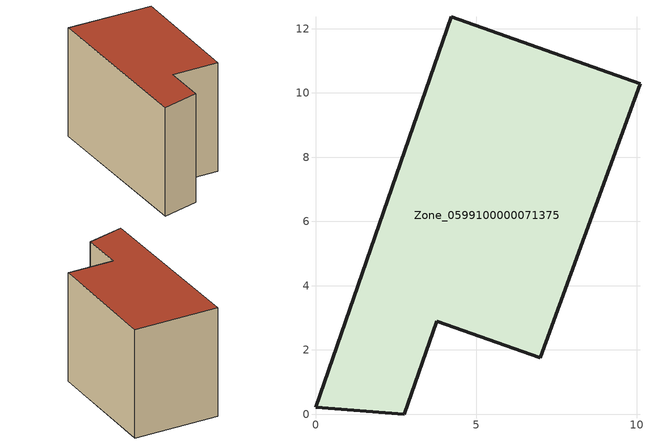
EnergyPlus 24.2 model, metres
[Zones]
Zone_0599100000071375
 floor ground (C_G): 0,0.22 4.23,12.37 10.1,10.29 6.99,1.76 3.78,2.89 2.76,0 z0.59
 wall outside (C_F): 4.23,12.37 0,0.22 2.76,0 3.78,2.89 6.99,1.76 10.1,10.29 4.23,12.37 z0.59:8.61
 roof outside (C_R): 10.1,10.29 4.23,12.37 0,0.22 2.76,0 3.78,2.89 6.99,1.76 z8.61
[BUILDING]
Pand.0599100000071375: North Axis=0; Terrain=City; Loads Convergence Tolerance Value=0.04; Temperature Convergence Tolerance Value=0.4; Solar Distribution=FullExterior; Maximum Number of Warmup Days=25; Minimum Number of Warmup Days=1
[Site:Location]
Rotterdam.The.Hague.AP_ZH_NLD Design_Conditions: Latitude=51.96; Longitude=4.45; Time Zone=1; Elevation=-4.5
[SITE:GROUNDTEMPERATURE:BUILDINGSURFACE]
18, 18, 18, 18, 18, 18, 18, 18, 18, 18, 18, 18
[MATERIAL] Thermal Absorptance=0.9; Solar Absorptance=0.7; Visible Absorptance=0.7
Name | Roughness | Thickness | Conductivity | Density | Specific Heat
G.TI.1965-1974 | MediumSmooth | 0.15 | 0.882353 | 540 | 1210
F.TI.1965-1974 | Rough | 0.3 | 0.697674 | 1920 | 840
R.TI.1965-1974 | MediumRough | 0.2 | 0.232558 | 1500 | 1000
[CONSTRUCTION]
C_G: G.TI.1965-1974
C_F: F.TI.1965-1974
C_R: R.TI.1965-1974
[ZONE]
Zone_0599100000071375: Type=1; Multiplier=1; Ceiling Height=Autocalculate; Volume=Autocalculate; Floor Area=autocalculate; Part of Total Floor Area=Yes
[ZONEINFILTRATION:DESIGNFLOWRATE]
Infil_Zone_0599100000071375: Zone or ZoneList or Space or SpaceList=Zone_0599100000071375; Schedule=AlwaysOn; Design Flow Rate Calculation Method=Flow/Area; Flow Rate per Floor Area=0.003; Constant Term Coefficient=1; Temperature Term Coefficient=0; Velocity Term Coefficient=0; Velocity Squared Term Coefficient=0
[HVACTEMPLATE:ZONE:IDEALLOADSAIRSYSTEM]
Zone_0599100000071375: Maximum Heating Supply Air Temperature=50; Minimum Cooling Supply Air Temperature=13; Maximum Heating Supply Air Humidity Ratio=0.0156; Minimum Cooling Supply Air Humidity Ratio=0.0077; Heating Limit=NoLimit; Cooling Limit=NoLimit; Dehumidification Control Type=ConstantSensibleHeatRatio; Cooling Sensible Heat Ratio=0.7; Dehumidification Setpoint=60; Humidification Control Type=None; Humidification Setpoint=30; Outdoor Air Method=None; Outdoor Air Flow Rate per Person=0.00944; Outdoor Air Flow Rate per Zone Floor Area=0; Outdoor Air Flow Rate per Zone=0; Demand Controlled Ventilation Type=None; Outdoor Air Economizer Type=NoEconomizer; Heat Recovery Type=None; Sensible Heat Recovery Effectiveness=0.7; Latent Heat Recovery Effectiveness=0.65
[ZONECONTROL:THERMOSTAT]
ThermostatControl_Zone_0599100000071375: Zone or ZoneList=Zone_0599100000071375; Control Type Schedule=DualSetpointControlType; Control 1=Thermostat_Zone_0599100000071375; Temperature Difference Between Cutout And Setpoint=0
[THERMOSTATSETPOINT:DUALSETPOINT]
Thermostat_Zone_0599100000071375: Heating Setpoint Temperature Schedule=HeatingSetpoint_Zone_0599100000071375; Cooling Setpoint Temperature Schedule=CoolingSetpoint_Zone_0599100000071375
[SCHEDULE:COMPACT]
HeatingSetpoint_Zone_0599100000071375: Through: 12/31, For: AllDays, Until: 24:00, 21
CoolingSetpoint_Zone_0599100000071375: Through: 12/31, For: AllDays, Until: 24:00, 24
DualSetpointControlType: Through: 12/31, For: AllDays, Until: 24:00, 4
AlwaysOn: Through: 12/31, For: AllDays, Until: 24:00, 1
